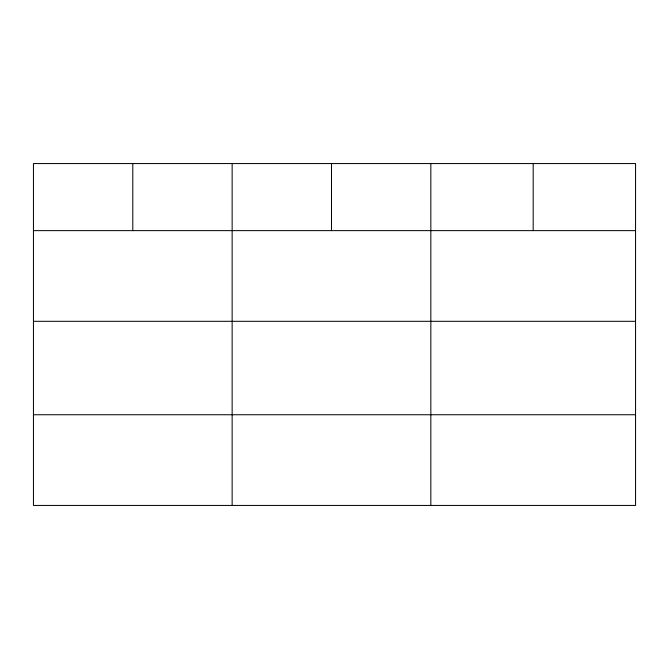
<?xml version="1.0" encoding="UTF-8"?>
<svg xmlns="http://www.w3.org/2000/svg" width="669" height="669" viewBox="0 0 669 669"><rect width="100%" height="100%" fill="white"/><g stroke="black" fill="none" stroke-linecap="round" stroke-linejoin="round"><path stroke-width="1" d="M635.55 321.312L635.55 163.562L33.45 163.562L33.45 505.438L635.55 505.438L635.55 321.312L33.45 321.312M33.45 230.629L635.55 230.629M33.45 414.747L635.55 414.747M533.193 163.562L533.193 230.629M430.836 163.562L430.836 505.438M331.49 163.562L331.49 230.629M232.143 163.562L232.143 505.438M132.797 163.562L132.797 230.629"/></g></svg>
